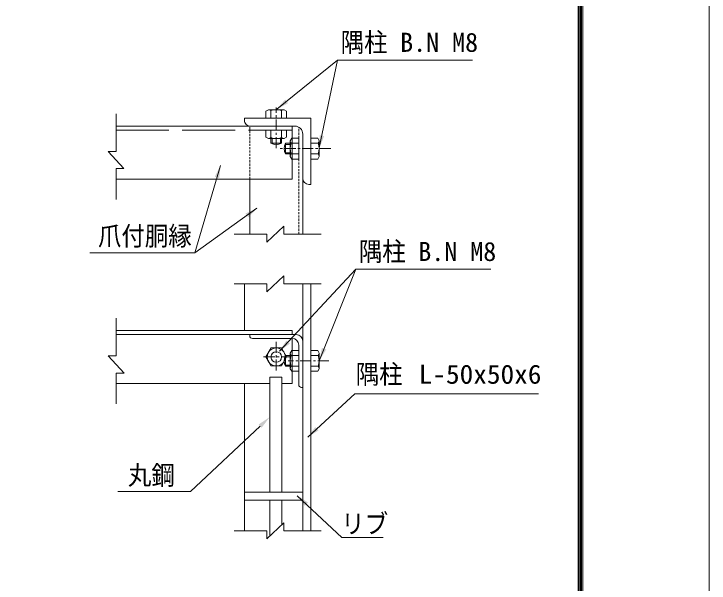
# Model space of a CAD drawing. Units: millimetres, scale not verified. Extents: x -4455 to 4455, y -3150 to 3150.
# Drawn here: x 2879 to 4455, y -1022 to 268 of the extents above; entities that cross this region are included whole.
import ezdxf
from ezdxf.enums import TextEntityAlignment as Align

# ---------------------------------------------------------------- set-up
doc = ezdxf.new("R2010")
doc.units = ezdxf.units.MM
doc.header["$LTSCALE"] = 20
for name, pattern in [('DASHED', [7.5, 6, -1.5]), ('USER1', [2, 1.25, -0.25, 0.25, -0.25]), ('USER2', [0.375, 0.25, -0.125])]:
    doc.linetypes.add(name, pattern=pattern)
for name, color, linetype, lineweight in [('0-9_7詳細', 7, 'Continuous', 18), ('0-E_0', 3, 'Continuous', 18), ('1-0_D-TTL', 7, 'Continuous', 18)]:
    doc.layers.add(name, color=color, linetype=linetype, lineweight=lineweight)
doc.styles.add('ＭＳ ゴシック', font='')
doc.styles.get('ＭＳ ゴシック').set_extended_font_data('MS Gothic')

# ---------------------------------------------------------------- blocks, each defined once
blk = doc.blocks.new('50X6')
at = {"layer": '0-E_0', "color": 7}
for p, q in [((0, 1000), (30, 1000)), ((0, 1000), (0, 0)), ((120, 240), (120, 910)), ((240, 120), (910, 120)), ((0, 0), (1000, 0)), ((1000, 0), (1000, 30))]:
    blk.add_line(p, q, dxfattribs=at)
for centre, radius, start, end in [((30, 910), 90, 0, 90), ((240, 240), 120, 180, 270.0001), ((910, 30), 90, 0, 90.0001)]:
    blk.add_arc(centre, radius, start, end, dxfattribs=at)

msp = doc.modelspace()

# ---------------------------------------------------------------- linework, layer by layer
at = {"layer": '0-9_7詳細'}
for p, q in [((3612.78, 163.21), (3571.43, -35.48)), ((3456.06, 50.76), (3450.3, 47.44)), ((3450.3, 47.44), (3450.3, 31.56)), ((3456.06, 50.76), (3491.58, 50.76)), ((3461.82, 48.7), (3461.82, 31.56)), ((3485.82, 48.7), (3485.82, 31.56)), ((3491.58, 50.76), (3497.34, 47.44)), ((3497.34, 47.44), (3497.34, 31.56)), ((3110.66, 13.56), (3506.82, 13.56)), ((3509.82, 13.56), (3401.82, 13.56)), ((3450.3, 4.56), (3497.34, 4.56)), ((3450.3, -11.31), (3450.3, 4.56)), ((3461.82, -12.58), (3461.82, 4.56)), ((3485.82, -12.58), (3485.82, 4.56)), ((3509.82, -106.44), (3509.82, 13.56)), ((3456.06, -14.64), (3450.3, -11.31)), ((3456.06, -14.64), (3491.58, -14.64)), ((3461.82, -14.64), (3461.82, -25.3)), ((3485.82, -14.64), (3485.82, -25.3)), ((3524.82, -60.96), (3524.82, -13.92)), ((3567.7, -13.92), (3551.82, -13.92)), ((3551.82, -60.96), (3551.82, -13.92)), ((3571.02, -19.68), (3567.7, -13.92)), ((3461.82, -25.3), (3485.82, -25.3)), ((3494.96, -49.44), (3494.96, -25.44)), ((3505.62, -25.44), (3494.96, -25.44)), ((3505.62, -55.2), (3505.62, -19.68)), ((3507.68, -25.44), (3524.82, -25.44)), ((3568.97, -25.44), (3551.82, -25.44)), ((3571.02, -55.2), (3571.02, -19.68)), ((3505.62, -49.44), (3494.96, -49.44)), ((3505.62, -55.2), (3508.95, -60.96)), ((3507.68, -49.44), (3524.82, -49.44)), ((3508.95, -60.96), (3524.82, -60.96)), ((3568.97, -49.44), (3551.82, -49.44)), ((3567.7, -60.96), (3551.82, -60.96)), ((3571.02, -55.2), (3567.7, -60.96)), ((3110.66, -106.44), (3509.82, -106.44)), ((3413.82, -231.16), (3413.82, -106.44)), ((3533.82, -231.16), (3533.82, -97.44)), ((3289.62, -273.68), (3430.15, -172.42)), ((3653.93, -310.87), (3571.77, -516.79)), ((3401.82, -449.65), (3401.82, -344.03)), ((3533.82, -903.5), (3533.82, -344.03)), ((3551.82, -903.5), (3551.82, -344.03)), ((3110.82, -449.65), (3506.82, -449.65)), ((3509.82, -449.65), (3401.82, -449.65)), ((3424.32, -449.65), (3424.52, -449.65)), ((3509.82, -458.65), (3509.82, -449.65)), ((3110.82, -458.65), (3506.82, -458.65)), ((3518.82, -458.65), (3413.82, -458.65)), ((3413.82, -458.65), (3413.82, -461.65)), ((3509.82, -467.65), (3419.82, -467.65)), ((3509.82, -569.65), (3509.82, -467.65)), ((3524.82, -572.65), (3524.82, -482.65)), ((3533.82, -578.65), (3533.82, -473.65)), ((3505.62, -536.41), (3505.62, -500.89)), ((3524.82, -542.17), (3524.82, -495.13)), ((3567.7, -495.13), (3551.82, -495.13)), ((3551.82, -542.17), (3551.82, -495.13)), ((3571.02, -500.89), (3567.7, -495.13)), ((3571.02, -536.41), (3571.02, -500.89)), ((3494.96, -530.65), (3494.96, -506.65)), ((3505.62, -506.65), (3494.96, -506.65)), ((3507.68, -506.65), (3524.82, -506.65)), ((3568.97, -506.65), (3551.82, -506.65)), ((3505.62, -530.65), (3494.96, -530.65)), ((3507.68, -530.65), (3524.82, -530.65)), ((3568.97, -530.65), (3551.82, -530.65)), ((3505.62, -536.41), (3508.95, -542.17)), ((3508.95, -542.17), (3524.82, -542.17)), ((3567.7, -542.17), (3551.82, -542.17)), ((3571.02, -536.41), (3567.7, -542.17)), ((3459.14, -816.13), (3459.14, -555.71)), ((3459.14, -555.71), (3486.14, -555.71)), ((3486.14, -816.13), (3486.14, -555.71)), ((3110.82, -569.65), (3459.14, -569.65)), ((3401.82, -903.5), (3401.82, -569.65)), ((3486.14, -569.65), (3509.82, -569.65)), ((3533.82, -578.65), (3530.82, -578.65)), ((3533.82, -816.13), (3401.82, -816.13)), ((3533.82, -834.13), (3401.82, -834.13)), ((3459.14, -915.34), (3459.14, -834.13)), ((3486.14, -890.27), (3486.14, -834.13))]:
    msp.add_line(p, q, dxfattribs=at)
at = {"layer": '0-9_7詳細', "color": 1, "linetype": 'USER1'}
for p, q in [((3473.82, -36.53), (3473.82, 55.83)), ((3597.83, -37.44), (3481.38, -37.44)), ((3473.82, -475.46), (3473.82, -544.85)), ((3445.26, -509.65), (3502.38, -509.65)), ((3592.92, -518.65), (3500.56, -518.65))]:
    msp.add_line(p, q, dxfattribs=at)
at = {"layer": '0-9_7詳細', "color": 4}
for p, q in [((3110.66, -44), (3110.66, 41.58)), ((3092.66, -44), (3128.66, -82.77)), ((3110.66, -44), (3092.66, -44)), ((3110.66, -82.77), (3110.66, -152.96)), ((3110.66, -82.77), (3128.66, -82.77)), ((3452.5, -249.16), (3491.28, -213.16)), ((3491.28, -231.16), (3491.28, -213.16)), ((3452.5, -231.16), (3378.28, -231.16)), ((3452.5, -231.16), (3452.5, -249.16)), ((3491.28, -231.16), (3575.96, -231.16)), ((3452.5, -362.03), (3491.28, -326.03)), ((3491.28, -344.03), (3491.28, -326.03)), ((3452.5, -344.03), (3378.28, -344.03)), ((3452.5, -344.03), (3452.5, -362.03)), ((3491.28, -344.03), (3575.96, -344.03)), ((3110.82, -507.21), (3110.82, -421.63)), ((3092.82, -507.21), (3128.82, -545.98)), ((3110.82, -507.21), (3092.82, -507.21)), ((3110.82, -545.98), (3110.82, -616.17)), ((3110.82, -545.98), (3128.82, -545.98)), ((3452.5, -921.5), (3491.28, -885.5)), ((3491.28, -903.5), (3491.28, -885.5)), ((3452.5, -903.5), (3378.28, -903.5)), ((3452.5, -903.5), (3452.5, -921.5)), ((3491.28, -903.5), (3575.96, -903.5))]:
    msp.add_line(p, q, dxfattribs=at)
at = {"layer": '0-9_7詳細', "color": 3, "linetype": 'DASHED'}
msp.add_line((3110.66, 4.56), (3509.82, 4.56), dxfattribs=at)
at = {"layer": '0-9_7詳細', "color": 1, "linetype": 'USER2'}
for p, q in [((3413.82, -106.44), (3413.82, 13.65)), ((3524.82, -231.16), (3524.82, 11.15))]:
    msp.add_line(p, q, dxfattribs=at)
at = {"layer": '0-9_7詳細', "color": 1}
for p, q in [((3464.22, -14.64), (3464.22, -26.51)), ((3483.42, -14.64), (3483.42, -26.51)), ((3505.62, -27.84), (3493.75, -27.84)), ((3505.62, -47.04), (3493.75, -47.04)), ((3505.62, -509.05), (3493.75, -509.05)), ((3505.62, -528.25), (3493.75, -528.25)), ((3437.28, -666.25), (3279.58, -814.44)), ((3114.84, -814.44), (3279.58, -814.44))]:
    msp.add_line(p, q, dxfattribs=at)
at = {"layer": '0-9_7詳細'}
for points in [[(3918.59, 163.21), (3612.78, 163.21), (3475.38, 52.02)], [(3491.58, -14.64), (3497.34, -11.31), (3497.34, 4.56)], [(3505.62, -19.68), (3508.95, -13.92), (3524.82, -13.92)], [(3051.62, -273.68), (3289.62, -273.68), (3347.43, -75.81)], [(3959.74, -310.87), (3653.93, -310.87), (3481.51, -496.43)], [(3505.62, -500.89), (3508.95, -495.13), (3524.82, -495.13)], [(4067.98, -592.82), (3652.15, -592.82), (3545.23, -691.25)], [(3716.29, -919.12), (3622.37, -919.12), (3521.54, -823.98)]]:
    msp.add_lwpolyline(points, dxfattribs=at)
at = {"layer": '0-9_7詳細', "color": 3}
msp.add_lwpolyline([(3497.34, -509.65), (3485.58, -489.28), (3462.06, -489.28), (3450.3, -509.65), (3462.06, -530.02), (3485.58, -530.02)], close=True, dxfattribs=at)
for radius in [20.4, 12]:
    msp.add_circle((3473.82, -509.65), radius, dxfattribs=at)
at = {"layer": '0-9_7詳細'}
for centre, radius, start, end in [((3456.06, 41.68), 9.09, 50.6618, 90), ((3473.82, 14.76), 36, 70.52878, 109.47122), ((3491.58, 41.68), 9.09, 90, 129.3382), ((3456.06, -5.55), 9.09, 270, 309.3382), ((3473.82, 21.36), 36, 250.52878, 289.47122), ((3491.58, -5.55), 9.09, 230.6618, 270), ((3473.82, -4.51), 24, 240, 300), ((3515.75, -37.44), 24, 150, 210), ((3514.71, -19.68), 9.09, 180, 219.3382), ((3541.62, -37.44), 36, 160.52878, 199.47122), ((3535.02, -37.44), 36, 340.52878, 19.47122), ((3561.94, -19.68), 9.09, 320.6618, 0), ((3514.71, -55.2), 9.09, 140.6618, 180), ((3561.94, -55.2), 9.09, 0, 39.3382), ((3419.82, -461.65), 6, 180, 270), ((3509.82, -482.65), 15, 0, 90), ((3518.82, -473.65), 15, 0, 90), ((3514.71, -500.89), 9.09, 180, 219.3382), ((3561.94, -500.89), 9.09, 320.6618, 0), ((3515.75, -518.65), 24, 150, 210), ((3541.62, -518.65), 36, 160.52878, 199.47122), ((3535.02, -518.65), 36, 340.52878, 19.47122), ((3514.71, -536.41), 9.09, 140.6618, 180), ((3561.94, -536.41), 9.09, 0, 39.3382), ((3530.82, -572.65), 6, 180, 270)]:
    msp.add_arc(centre, radius, start, end, dxfattribs=at)
for points in [[(3473.82, 50.76), (3493.87, 73.68), (3500.42, 65.58)], [(3571.02, -37.44), (3572.04, -7.01), (3582.24, -9.13)], [(3347.99, -73.89), (3344.58, -104.15), (3334.58, -101.22)], [(3431.77, -171.25), (3410.47, -193.02), (3404.38, -184.56)], [(3480.15, -497.89), (3496.76, -472.37), (3504.39, -479.46)], [(3571.02, -518.65), (3577.3, -488.85), (3586.98, -492.71)], [(3543.76, -692.6), (3562.3, -668.45), (3569.36, -676.12)], [(3520.08, -822.61), (3545.48, -839.41), (3538.33, -846.99)]]:
    msp.add_solid(points, dxfattribs=at)
at = {"layer": '0-9_7詳細', "color": 1}
msp.add_solid([(3433.85, -662.61), (3459.14, -645.71), (3440.7, -669.89)], dxfattribs=at)
at = {"layer": '1-0_D-TTL', "color": 2}
msp.add_lwpolyline([(-4454.98, 3150.19), (4454.72, 3150.19), (4454.72, -3150.24), (-4454.98, -3150.24)], close=True, dxfattribs=at)
at = {"layer": '1-0_D-TTL'}
for points in [[(-4168.59, 2916.84), (4168.34, 2916.84), (4168.34, -2916.89), (-4168.59, -2916.89)], [(-4165.94, 2914.19), (4165.68, 2914.19), (4165.68, -2914.24), (-4165.94, -2914.24)], [(-4163.29, 2911.54), (4163.03, 2911.54), (4163.03, -2911.59), (-4163.29, -2911.59)], [(-4160.64, 2908.88), (4160.38, 2908.88), (4160.38, -2908.94), (-4160.64, -2908.94)], [(-4157.99, 2906.23), (4157.73, 2906.23), (4157.73, -2906.28), (-4157.99, -2906.28)]]:
    msp.add_lwpolyline(points, close=True, dxfattribs=at)

# ---------------------------------------------------------------- block references
at = {"layer": '0-9_7詳細', "xscale": 0.15, "yscale": 0.15, "rotation": 180}
msp.add_blockref('50X6', (3551.82, 31.56), dxfattribs=at)

# ---------------------------------------------------------------- texts
at = {"layer": '0-9_7詳細', "color": 3, "style": 'ＭＳ ゴシック'}
for s, width, p in [('隅柱', 0.9, (3619.81, 168.93)), ('爪付胴縁', 0.9, (3069.77, -269.96)), ('隅柱', 0.9, (3660.96, -305.14)), ('隅柱', 0.9, (3653.88, -583.3)), ('L-50x50x6', 1.05, (3796.69, -583.3)), ('丸鋼', 0.9, (3137.67, -812.27)), ('リブ', 0.9, (3621.16, -922.22))]:
    msp.add_text(s, height=43.26, dxfattribs=dict(at, width=width)).set_placement(p, align=Align.BOTTOM_LEFT)
for p in [(3754.62, 168.93), (3795.77, -305.14)]:
    msp.add_text('B.N M8', height=43.26, dxfattribs=at).set_placement(p, align=Align.BOTTOM_LEFT)

doc.saveas('drawing.dxf')
